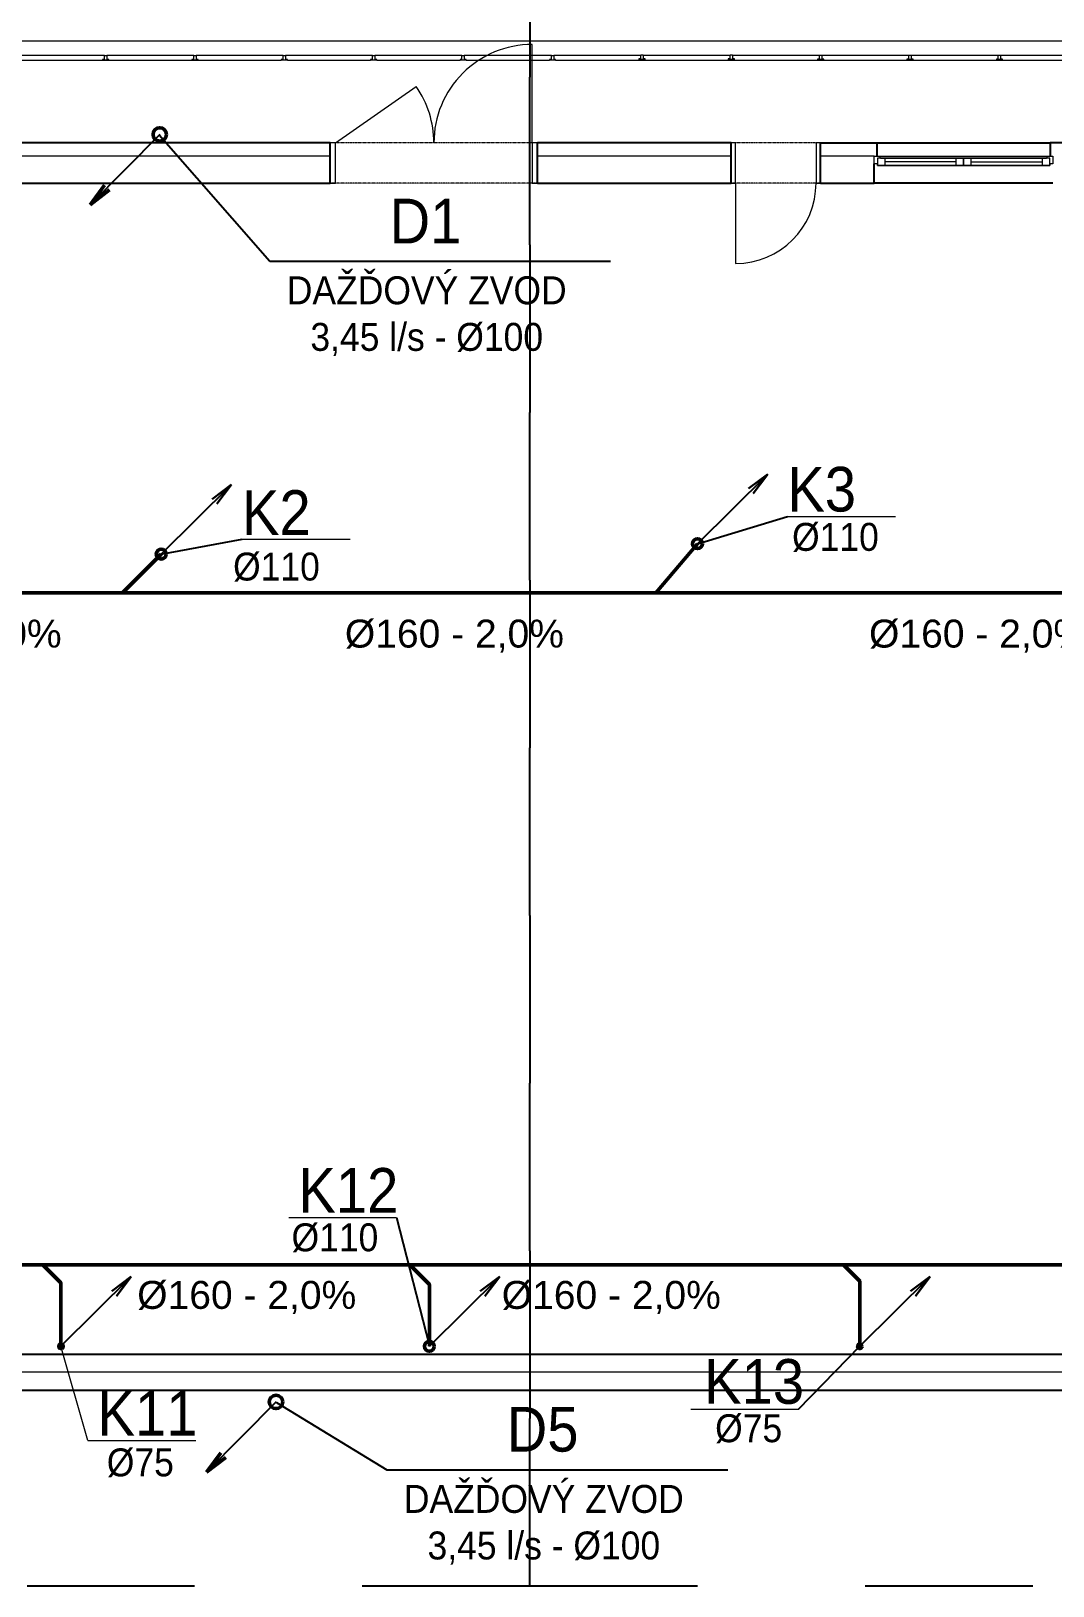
# Model space of a CAD drawing. Header units: millimetres. Extents: x 2377 to 264466, y -28213 to 61616.
# Drawn here: x 9985 to 21416, y -28213 to -10824 of the extents above; entities that cross this region are included whole.
import ezdxf
from ezdxf.lldxf.tags import DXFTag

# ---------------------------------------------------------------- set-up
doc = ezdxf.new("R2010")
doc.units = ezdxf.units.MM
for name, pattern in [('ACAD_ISO04W100', [30.5, 24, -3, 0.5, -3]), ('Bodkočiarkovaná 3mm', [5, 3, -1, 0, -1]), ('Čiarkovaná 3mm', [6, 3, -3])]:
    doc.linetypes.add(name, pattern=pattern)
doc.layers.get('0').update_dxf_attribs({"color": 8})
for name, color, linetype in [('_60992', 7, 'Continuous'), ('IS_Popisy_úseků_Vodovod', 7, 'SOLID'), ('ZT_SMER STUPANIA', 4, 'Continuous'), ('ZTI_popis Pluvia 150', 7, 'Continuous')]:
    doc.layers.add(name, color=color, linetype=linetype)
for name, color, linetype, lineweight in [('Common Edges', 8, 'Continuous', 20), ('Doors', 8, 'Continuous', 20), ('Dvere - nad rovinou rezu', 8, 'Bodkočiarkovaná 3mm', 9), ('Floors', 8, 'Continuous', 20), ('Frame_Mullion', 8, 'Continuous', 20), ('Nad rovinou rezu', 8, 'Bodkočiarkovaná 3mm', 9), ('Plan Swing', 8, 'Continuous', 9), ('Rails', 8, 'Continuous', 9), ('Roofs', 7, 'Continuous', 9), ('Supports', 8, 'Continuous', 9), ('Walls', 8, 'Continuous', 25), ('Windows', 8, 'Continuous', 20), ('ZTI- PRÍVOD STUDENEJ VODY', 5, 'ACAD_ISO04W100', 50), ('ZTI-popis', 7, 'Continuous', 20), ('ZTI_KANAL', 30, 'Continuous', 50), ('ZTI_pluvia', 4, 'Continuous', 50), ('ZTI_S_KANAL', 30, 'Continuous', 50)]:
    doc.layers.add(name, color=color, linetype=linetype, lineweight=lineweight)
doc.layers.add('NETLAC', color=240, linetype='Čiarkovaná 3mm', plot=False, transparency=0.1)
doc.styles.add('Simplex', font='simplex.shx', dxfattribs={"width": 0.7})
doc.styles.add('Style-Arial', font='arial.ttf')
tags = doc.linetypes.add('SOLID', pattern=[10, 10, 0]).pattern_tags.tags
tags[6:7] = [DXFTag(74, 4), DXFTag(75, 0), DXFTag(340, '0'), DXFTag(46, 0.0), DXFTag(50, 0.0), DXFTag(44, 0.0), DXFTag(45, 0.0)]
tags[4:5] = [DXFTag(74, 4), DXFTag(75, 0), DXFTag(340, '0'), DXFTag(46, 0.0), DXFTag(50, 0.0), DXFTag(44, 0.0), DXFTag(45, 0.0)]

# ---------------------------------------------------------------- blocks, each defined once
blk = doc.blocks.new('Stlpik_montovany_na_celo - Stlpik_montovany_na_celo-4844125-1NP _PRAC_')
at = {"layer": 'Supports'}
for p, q in [((-35, 24), (-35, 19)), ((-35, 24), (35, 24)), ((-35, 19), (-13, 19)), ((-13, -26), (-13, 19)), ((13, 19), (35, 19)), ((13, 19), (13, -26)), ((35, 19), (35, 24)), ((13, -26), (-13, -26))]:
    blk.add_line(p, q, dxfattribs=at)
blk = doc.blocks.new('Stlpik_montovany_na_celo - Stlpik_montovany_na_celo-4844126-1NP _PRAC_')
at = {"layer": 'Supports'}
for p, q in [((-35, 24), (-35, 19)), ((-35, 24), (35, 24)), ((-35, 19), (-13, 19)), ((-13, -26), (-13, 19)), ((13, 19), (35, 19)), ((13, 19), (13, -26)), ((35, 19), (35, 24)), ((13, -26), (-13, -26))]:
    blk.add_line(p, q, dxfattribs=at)
blk = doc.blocks.new('Stlpik_montovany_na_celo - Stlpik_montovany_na_celo-4844127-1NP _PRAC_')
at = {"layer": 'Supports'}
for p, q in [((-35, 25), (-35, 20)), ((-35, 25), (35, 25)), ((-35, 20), (-13, 20)), ((-13, -25), (-13, 20)), ((13, 20), (35, 20)), ((13, 20), (13, -25)), ((35, 20), (35, 25)), ((13, -25), (-13, -25))]:
    blk.add_line(p, q, dxfattribs=at)
blk = doc.blocks.new('Stlpik_montovany_na_celo - Stlpik_montovany_na_celo-4844128-1NP _PRAC_')
at = {"layer": 'Supports'}
for p, q in [((-35, 17), (-35, 12)), ((-35, 17), (35, 17)), ((-35, 12), (-13, 12)), ((-13, -33), (-13, 12)), ((13, 12), (35, 12)), ((13, 12), (13, -33)), ((35, 12), (35, 17)), ((13, -33), (-13, -33))]:
    blk.add_line(p, q, dxfattribs=at)
blk = doc.blocks.new('Stlpik_montovany_na_celo - Stlpik_montovany_na_celo-4844129-1NP _PRAC_')
at = {"layer": 'Supports'}
for p, q in [((-35, 17), (-35, 12)), ((-35, 17), (35, 17)), ((-35, 12), (-13, 12)), ((-13, -33), (-13, 12)), ((13, 12), (35, 12)), ((13, 12), (13, -33)), ((35, 12), (35, 17)), ((13, -33), (-13, -33))]:
    blk.add_line(p, q, dxfattribs=at)
blk = doc.blocks.new('Stlpik_montovany_na_celo - Stlpik_montovany_na_celo-4844130-1NP _PRAC_')
at = {"layer": 'Supports'}
for p, q in [((-35, 18), (-35, 13)), ((-35, 18), (35, 18)), ((-35, 13), (-13, 13)), ((-13, -32), (-13, 13)), ((13, 13), (35, 13)), ((13, 13), (13, -32)), ((35, 13), (35, 18)), ((13, -32), (-13, -32))]:
    blk.add_line(p, q, dxfattribs=at)
blk = doc.blocks.new('Stlpik_montovany_na_celo - Stlpik_montovany_na_celo-4844131-1NP _PRAC_')
at = {"layer": 'Supports'}
for p, q in [((-35, 19), (-35, 14)), ((-35, 19), (35, 19)), ((-35, 14), (-13, 14)), ((-13, -31), (-13, 14)), ((13, 14), (35, 14)), ((13, 14), (13, -31)), ((35, 14), (35, 19)), ((13, -31), (-13, -31))]:
    blk.add_line(p, q, dxfattribs=at)
blk = doc.blocks.new('Stlpik_montovany_na_celo - Stlpik_montovany_na_celo-4844132-1NP _PRAC_')
at = {"layer": 'Supports'}
for p, q in [((-35, 19), (-35, 14)), ((-35, 19), (35, 19)), ((-35, 14), (-13, 14)), ((-13, -31), (-13, 14)), ((13, 14), (35, 14)), ((13, 14), (13, -31)), ((35, 14), (35, 19)), ((13, -31), (-13, -31))]:
    blk.add_line(p, q, dxfattribs=at)
blk = doc.blocks.new('netlac')
at = {"layer": 'NETLAC', "ltscale": 500}
for p, q in [((73351, 26406), (73351, 5406)), ((83851, 5406), (83851, 26406)), ((73351, 5406), (83851, 5406))]:
    blk.add_line(p, q, dxfattribs=at)
blk = doc.blocks.new('Railing - Railing-4719465-1NP _PRAC_')
at = {"layer": 'Rails'}
for p, q in [((-4088, -532), (-5062, -532)), ((-3088, -532), (-4062, -532)), ((-2088, -532), (-3062, -532)), ((-1088, -532), (-2062, -532)), ((-88, -532), (-1062, -532)), ((912, -532), (-62, -532)), ((1912, -532), (938, -532)), ((2912, -532), (1938, -532)), ((3912, -532), (2938, -532)), ((4912, -532), (3938, -532)), ((5912, -532), (4938, -532)), ((6912, -532), (5938, -532))]:
    blk.add_line(p, q, dxfattribs=at)
blk = doc.blocks.new('Stlpik_montovany_na_celo - Stlpik_montovany_na_celo-3233943-1NP _PRAC_')
at = {"layer": 'Supports'}
for p, q in [((-35, 25), (-35, 20)), ((-35, 25), (35, 25)), ((-35, 20), (-13, 20)), ((-13, -25), (-13, 20)), ((13, 20), (35, 20)), ((13, 20), (13, -25)), ((35, 20), (35, 25)), ((13, -25), (-13, -25))]:
    blk.add_line(p, q, dxfattribs=at)
blk = doc.blocks.new('Okno 2-krídlové - 2000x2200-4958543-1NP _PRAC_')
at = {"layer": 'Frame_Mullion'}
for p, q in [((-1000, -75), (-1000, 9)), ((-1000, 9), (-964, 9)), ((-964, 29), (-964, 9)), ((0, 29), (-964, 29)), ((-964, 9), (-964, -55)), ((-880, -55), (-880, 29)), ((-84, 29), (-84, -55)), ((0, -55), (0, 29)), ((0, 29), (964, 29)), ((0, -55), (0, 29)), ((84, 29), (84, -55)), ((880, -55), (880, 29)), ((964, 29), (964, 9)), ((964, -55), (964, 9)), ((964, 9), (1000, 9)), ((1000, 9), (1000, -75)), ((-939, -75), (-1000, -75)), ((-964, -55), (-929, -55)), ((-929, -55), (-939, -75)), ((939, -75), (-939, -75)), ((-929, -55), (0, -55)), ((-84, -13), (-880, -13)), ((929, -55), (0, -55)), ((84, -13), (880, -13)), ((929, -55), (964, -55)), ((939, -75), (929, -55)), ((1000, -75), (939, -75))]:
    blk.add_line(p, q, dxfattribs=at)
at = {"layer": 'Windows'}
for p, q in [((-964, 9), (-964, 29)), ((-964, 29), (0, 29)), ((964, 29), (0, 29)), ((0, 29), (0, -55)), ((0, 29), (0, -55)), ((964, 9), (964, 29)), ((0, -55), (-929, -55)), ((0, -55), (929, -55))]:
    blk.add_line(p, q, dxfattribs=at)
blk = doc.blocks.new('Dvere 2-krídlové obložkové - 2200x2100mm-4959085-1NP _PRAC_')
at = {"layer": 'Doors'}
blk.add_line((1100, -225), (199, -856), dxfattribs=at)
blk.add_arc((1100, -225), 1100, 180, 215, dxfattribs=at)
at = {"layer": 'Frame_Mullion'}
for p, q in [((-1100, 225), (-1160, 225)), ((-1100, -225), (-1100, 225)), ((1160, 225), (1100, 225)), ((1100, 225), (1100, -225)), ((-1160, -225), (-1100, -225)), ((1100, -225), (1160, -225))]:
    blk.add_line(p, q, dxfattribs=at)
at = {"layer": 'Nad rovinou rezu'}
for p, q in [((-1160, 225), (1160, 225)), ((-1160, -225), (1160, -225))]:
    blk.add_line(p, q, dxfattribs=at)
at = {"layer": 'Plan Swing'}
blk.add_line((-1100, -225), (-1100, -1325), dxfattribs=at)
blk.add_arc((-1100, -225), 1100, 270, 0, dxfattribs=at)
blk = doc.blocks.new('Dvere 1-kridlové obložkové plné - 900x2100-4959518-1NP _PRAC_')
at = {"layer": 'Dvere - nad rovinou rezu'}
for p, q in [((-500, 225), (500, 225)), ((-500, -225), (500, -225))]:
    blk.add_line(p, q, dxfattribs=at)
at = {"layer": 'Frame_Mullion'}
for p, q in [((-450, 225), (-500, 225)), ((-450, -225), (-450, 225)), ((500, 225), (450, 225)), ((450, 225), (450, -225)), ((-500, -225), (-450, -225)), ((450, -225), (500, -225))]:
    blk.add_line(p, q, dxfattribs=at)
at = {"layer": 'Plan Swing'}
blk.add_line((450, 225), (450, 1125), dxfattribs=at)
blk.add_arc((450, 225), 900, 90, 180, dxfattribs=at)
blk = doc.blocks.new('1np')
at = {"layer": 'Common Edges'}
for p, q in [((13331, -12223), (8966, -12223)), ((17816, -12223), (15651, -12223)), ((19416, -12223), (18816, -12223))]:
    blk.add_line(p, q, dxfattribs=at)
at = {"layer": 'Floors'}
for p, q in [((5336, -11148), (12783, -11148)), ((12853, -11148), (13783, -11148)), ((13853, -11148), (14783, -11148)), ((14853, -11148), (15783, -11148)), ((15853, -11148), (28783, -11148))]:
    blk.add_line(p, q, dxfattribs=at)
at = {"layer": 'Floors', "color": 252}
blk.add_line((65441, -25823), (5336, -25823), dxfattribs=at)
at = {"layer": 'Roofs'}
blk.add_line((65656, -10935), (5121, -10935), dxfattribs=at)
at = {"layer": 'Walls'}
for p, q in [((13331, -12073), (8966, -12073)), ((13331, -12523), (13331, -12073)), ((17816, -12073), (15651, -12073)), ((15651, -12523), (15651, -12073)), ((17816, -12523), (17816, -12073)), ((18816, -12073), (19446, -12073)), ((18816, -12523), (18816, -12073)), ((19446, -12073), (21386, -12073)), ((19446, -12073), (19446, -12223)), ((25331, -12073), (21386, -12073)), ((21386, -12073), (21386, -12223)), ((19416, -12523), (19416, -12307)), ((8966, -12523), (13331, -12523)), ((15651, -12523), (17816, -12523)), ((18816, -12523), (19416, -12523)), ((21416, -12523), (19416, -12523))]:
    blk.add_line(p, q, dxfattribs=at)
at = {"layer": 'Walls', "color": 252}
for p, q in [((32296, -25623), (5501, -25623)), ((5171, -26023), (65606, -26023))]:
    blk.add_line(p, q, dxfattribs=at)
at = {"layer": 'Frame_Mullion', "rotation": 180}
for name, p in [('Dvere 2-krídlové obložkové - 2200x2100mm-4959085-1NP _PRAC_', (14491, -12298)), ('Dvere 1-kridlové obložkové plné - 900x2100-4959518-1NP _PRAC_', (18316, -12298))]:
    blk.add_blockref(name, p, dxfattribs=at)
at = {"layer": 'Rails'}
blk.add_blockref('Railing - Railing-4719465-1NP _PRAC_', (14893, -10566), dxfattribs=at)
at = {"layer": 'Supports', "rotation": 180}
for p in [(13818, -11123), (14818, -11123), (15818, -11123)]:
    blk.add_blockref('Stlpik_montovany_na_celo - Stlpik_montovany_na_celo-3233943-1NP _PRAC_', p, dxfattribs=at)
at = {"layer": 'Windows', "rotation": 180}
blk.add_blockref('Okno 2-krídlové - 2000x2200-4958543-1NP _PRAC_', (20416, -12298), dxfattribs=at)
blk = doc.blocks.new('šipka')
at = {"layer": 'ZTI_pluvia', "color": 146, "lineweight": 25, "true_color": 0x105689}
blk.add_line((-500735337, -1209381827), (-500736896, -1209383400), dxfattribs=at)
at = {"layer": 'ZTI_pluvia', "color": 146, "true_color": 0x105689}
for q in [(-500736570, -1209382963), (-500736462, -1209383070)]:
    blk.add_line((-500736896, -1209383400), q, dxfattribs=at)
blk = doc.blocks.new('asasdasdasd')
at = {"layer": 'ZT_SMER STUPANIA', "color": 30, "linetype": 'Continuous'}
blk.add_line((26683, 6886), (25904, 6099), dxfattribs=at)
at = {"layer": 'ZT_SMER STUPANIA', "color": 30, "linetype": 'Continuous', "lineweight": 30}
for q in [(26067, 6317), (26121, 6264)]:
    blk.add_line((25904, 6099), q, dxfattribs=at)

msp = doc.modelspace()

# ---------------------------------------------------------------- linework, layer by layer
at = {"color": 7, "lineweight": 18, "transparency": 33554687}
for p, q in [((17364, -26235), (18571, -26235)), ((10621, -26586), (11828, -26586))]:
    msp.add_line(p, q, dxfattribs=at)
at = {"layer": 'ZTI_popis Pluvia 150', "color": 250, "ltscale": 20}
for p, q in [((12730, -26160), (13966, -26915)), ((13966, -26915), (17778, -26915))]:
    msp.add_line(p, q, dxfattribs=at)
at = {"layer": 'ZTI_S_KANAL', "color": 30, "ltscale": 50}
for centre, radius in [((17440, -16557), 55), ((11441, -16673), 55), ((10319, -25533), 25), ((14440, -25533), 55), ((19255, -25533), 25)]:
    msp.add_circle(centre, radius, dxfattribs=at)

# ---------------------------------------------------------------- block references
at = {"color": 0, "xscale": 1.25, "yscale": 1.25, "zscale": 1.25}
for p in [(-89249, -34971), (-76124, -34971)]:
    msp.add_blockref('netlac', p, dxfattribs=at)
at = {"layer": '_60992', "color": 3, "xscale": 0.5, "yscale": 0.5, "zscale": 0.5}
msp.add_blockref('šipka', (250380394, 604664759), dxfattribs=at)
at = {"layer": 'Supports', "rotation": 180}
for name, p in [('Stlpik_montovany_na_celo - Stlpik_montovany_na_celo-4844125-1NP _PRAC_', (10818, -11123)), ('Stlpik_montovany_na_celo - Stlpik_montovany_na_celo-4844126-1NP _PRAC_', (11818, -11123)), ('Stlpik_montovany_na_celo - Stlpik_montovany_na_celo-4844127-1NP _PRAC_', (12818, -11123)), ('Stlpik_montovany_na_celo - Stlpik_montovany_na_celo-4844128-1NP _PRAC_', (16818, -11123)), ('Stlpik_montovany_na_celo - Stlpik_montovany_na_celo-4844129-1NP _PRAC_', (17818, -11123)), ('Stlpik_montovany_na_celo - Stlpik_montovany_na_celo-4844130-1NP _PRAC_', (18818, -11123)), ('Stlpik_montovany_na_celo - Stlpik_montovany_na_celo-4844131-1NP _PRAC_', (19818, -11123)), ('Stlpik_montovany_na_celo - Stlpik_montovany_na_celo-4844132-1NP _PRAC_', (20818, -11123))]:
    msp.add_blockref(name, p, dxfattribs=at)

# ---------------------------------------------------------------- texts
at = {"layer": 'ZTI-popis', "color": 7, "ltscale": 0.04, "attachment_point": 5, "style": 'Simplex'}
for s, insert, char_height, width, rotation in [('{\\fArial|b0|i0|c238|p34;\\W0.9;D5}', (15707, -26464), 500, 2813.09, 359.9628), ('\\pxi1.36829,qc;{\\fArial|b0|i0|c238|p34;\\W0.90909;\\C250;%%C75}', (17798, -26455), 312.5, 1394.33, 0.0013), ('\\pxi1.36829,qc;{\\fArial|b0|i0|c238|p34;\\W0.90909;\\C250;%%C75}', (10993, -26837), 312.5, 1394.33, 0.0013), ('\\pxi1.36829,qc;{\\fArial|b0|i0|c238|p34;\\W0.90909;\\C250;DAŽĎOVÝ ZVOD \\P3,45 l/s - %%C100}', (15507, -27529), 312.5, 11837.47, 0.0013)]:
    msp.add_mtext(s, dxfattribs=dict(at, insert=insert, char_height=char_height, width=width, rotation=rotation))

# ---------------------------------------------------------------- next in the draw order: block references
at = {"color": 0}
msp.add_blockref('1np', (0, 0), dxfattribs=at)

# ---------------------------------------------------------------- next in the draw order: linework, layer by layer
for p, q in [((17440, -16557), (18446, -16253)), ((11441, -16673), (12346, -16507)), ((14074, -24093), (14440, -25533)), ((18571, -26235), (19255, -25533))]:
    msp.add_line(p, q, dxfattribs=at)
at = {"color": 7, "lineweight": 18, "transparency": 33554687}
for p, q in [((18446, -16253), (19653, -16253)), ((12346, -16507), (13553, -16507)), ((12867, -24093), (14074, -24093)), ((10621, -26586), (10319, -25533))]:
    msp.add_line(p, q, dxfattribs=at)
at = {"layer": '_60992', "color": 146, "lineweight": 50, "true_color": 0x105689}
for centre in [(11424, -11979), (12725, -26155)]:
    msp.add_circle(centre, 75, dxfattribs=at)
at = {"layer": 'ZTI_KANAL'}
for points in [[(29842, -16566), (29302, -17106), (6134, -17106), (5588, -17653), (5588, -25390)], [(11441, -16673), (11007, -17106)], [(17440, -16557), (16972, -17106)], [(5588, -25390), (6356, -24621), (26380, -24621)], [(10319, -25533), (10319, -24823), (10117, -24621)], [(14440, -25533), (14440, -24840), (14221, -24621)], [(19255, -25533), (19255, -24804), (19072, -24621)]]:
    msp.add_lwpolyline(points, dxfattribs=at)
at = {"layer": 'ZTI_popis Pluvia 150', "color": 250, "ltscale": 20}
for p, q in [((11419, -11984), (12656, -13398)), ((12656, -13398), (16467, -13398))]:
    msp.add_line(p, q, dxfattribs=at)

# ---------------------------------------------------------------- next in the draw order: block references
at = {"layer": '_60992', "color": 3, "xscale": 0.5, "yscale": 0.5, "zscale": 0.5}
msp.add_blockref('šipka', (250379093, 604678935), dxfattribs=at)
at = {"layer": 'ZTI- PRÍVOD STUDENEJ VODY', "xscale": -1, "rotation": 90.0000000000005}
for p in [(24326, 10126), (18326, 10010), (17204, 1150), (21326, 1150), (26141, 1150)]:
    msp.add_blockref('asasdasdasd', p, dxfattribs=at)

# ---------------------------------------------------------------- next in the draw order: texts
at = {"layer": 'IS_Popisy_úseků_Vodovod', "ltscale": 10, "char_height": 500, "width": 3746.13, "attachment_point": 9, "style": 'Style-Arial'}
for s, insert in [('\\pxql;{\\W0.9;K3}', (22191, -16204)), ('\\pxql;{\\W0.9;K2}', (16090, -16458)), ('\\pxql;{\\W0.9;K12}', (16721, -24039)), ('\\pxql;{\\W0.9;K13}', (21260, -26183)), ('\\pxql;{\\W0.9;K11}', (14474, -26531))]:
    msp.add_mtext(s, dxfattribs=dict(at, insert=insert))
at = {"layer": 'ZTI-popis', "color": 7, "ltscale": 0.04, "attachment_point": 5, "style": 'Simplex'}
for s, insert, char_height, width, rotation in [('{\\fArial|b0|i0|c238|p34;\\W0.9;D1}', (14397, -12948), 500, 2813.09, 359.9628), ('\\pxi1.36829,qc;{\\fArial|b0|i0|c238|p34;\\W0.90909;\\C250;DAŽĎOVÝ ZVOD \\P3,45 l/s - %%C100}', (14197, -14012), 312.5, 11837.47, 0.0013), ('\\pxi1.36829,qc;{\\fArial|b0|i0|c238|p34;\\W0.90909;\\C250;%%C110}', (18769, -16486), 312.5, 1394.33, 0.0013), ('\\pxi1.36829,qc;{\\fArial|b0|i0|c238|p34;\\W0.90909;\\C250;%%C110}', (12516, -16818), 312.5, 1394.33, 0.0013), ('{\\fArial|b0|i0|c238|p34;\\W1;\\C0;  %%C160 \\C256;\\c0;- 2,0\\C0;%}', (8980, -17591), 312.5, 11837.47, 0.0013), ('{\\fArial|b0|i0|c238|p34;\\W1;\\C0;  %%C160 \\C256;\\c0;- 2,0\\C0;%}', (14599, -17591), 312.5, 11837.47, 0.0013), ('{\\fArial|b0|i0|c238|p34;\\W1;\\C0;  %%C160 \\C256;\\c0;- 2,0\\C0;%}', (20463, -17591), 312.5, 11837.47, 0.0013), ('\\pxi1.36829,qc;{\\fArial|b0|i0|c238|p34;\\W0.90909;\\C250;%%C110}', (13170, -24320), 312.5, 1394.33, 0.0013), ('{\\fArial|b0|i0|c238|p34;\\W1;\\C0;  %%C160 \\C256;\\c0;- 2,0\\C0;%}', (12276, -24987), 312.5, 11837.47, 0.0013), ('{\\fArial|b0|i0|c238|p34;\\W1;\\C0;  %%C160 \\C256;\\c0;- 2,0\\C0;%}', (16354, -24987), 312.5, 11837.47, 0.0013)]:
    msp.add_mtext(s, dxfattribs=dict(at, insert=insert, char_height=char_height, width=width, rotation=rotation))

doc.saveas('drawing.dxf')
